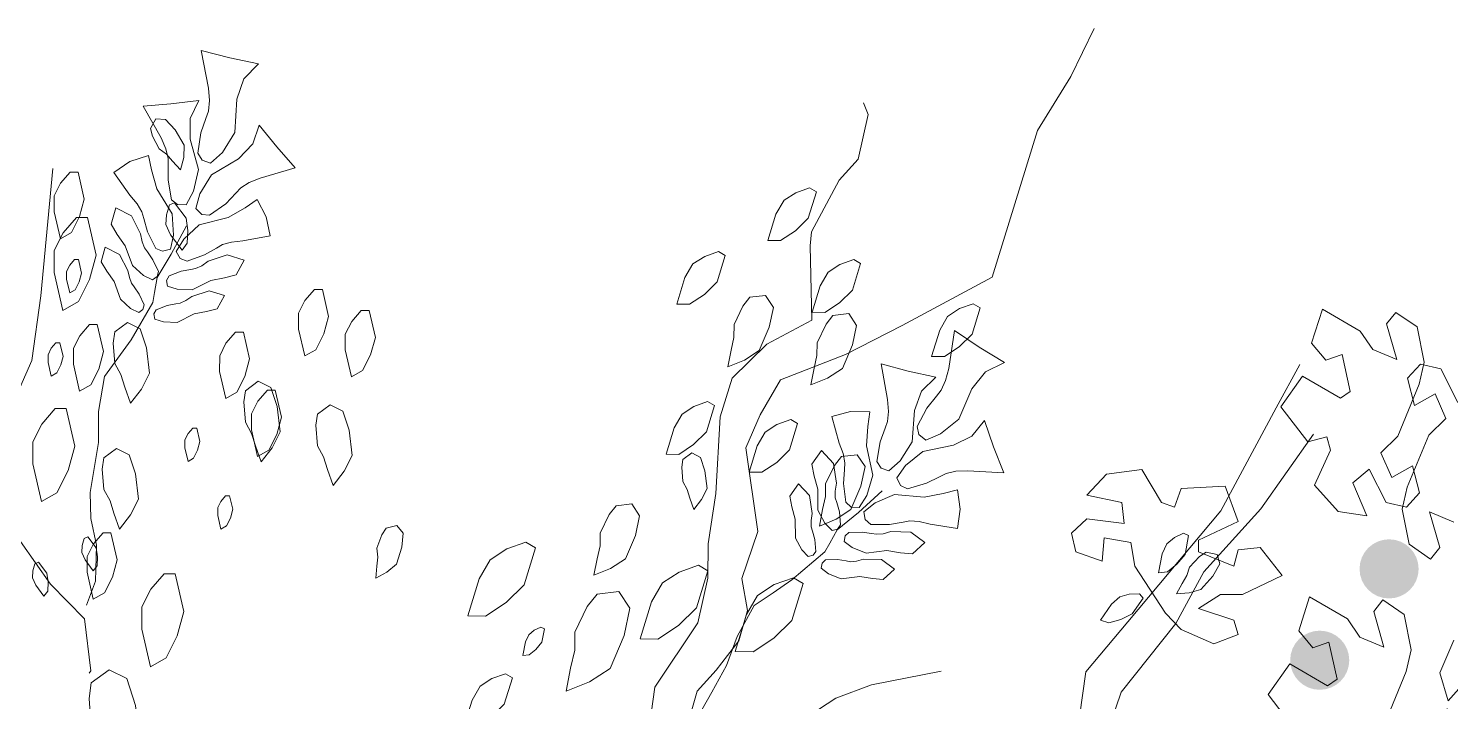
# Model space of a CAD drawing. Header units: millimetres. Extents: x 935 to 13922, y 3203 to 7816.
# Drawn here: x 4349.7 to 4463.3, y 5955.8 to 6009.5 of the extents above; entities that cross this region are included whole.
import ezdxf

# ---------------------------------------------------------------- set-up
doc = ezdxf.new("R2010")
doc.units = ezdxf.units.MM
doc.layers.add('ALBERI frutti - Fruit', color=7, linetype='Continuous', lineweight=5, true_color=0xfd8930)
doc.layers.add('FIORITURA - flower', color=7, linetype='Continuous', lineweight=5, true_color=0xeb00eb)
for name, color, linetype, lineweight in [('ALBERO - TREE', 96, 'Continuous', 5), ('ALBERO_rami', 33, 'Continuous', 5), ('PALMA_pianta - trees palm', 74, 'Continuous', 5)]:
    doc.layers.add(name, color=color, linetype=linetype, lineweight=lineweight)

msp = doc.modelspace()

# ---------------------------------------------------------------- hatches: boundary and pattern name
at = {"layer": 'ALBERI frutti - Fruit', "lineweight": 30}
h = msp.add_hatch(color=256, dxfattribs=at)
h.dxf.hatch_style = 1
edge = h.paths.add_edge_path()
edge.add_arc((4457.51, 5937.71), 2.36, 0, 360)
edge = h.paths.add_edge_path()
edge.add_arc((4447.58, 5937.87), 2.36, 0, 360)
edge = h.paths.add_edge_path()
edge.add_arc((4460.84, 5921.29), 2.36, 0, 360)
edge = h.paths.add_edge_path()
edge.add_arc((4462.36, 5910.5), 2.36, 0, 360)
edge = h.paths.add_edge_path()
edge.add_arc((4493.9, 5917.7), 2.36, 0, 360)
edge = h.paths.add_edge_path()
edge.add_arc((4497.56, 5922.03), 2.36, 0, 360)
edge = h.paths.add_edge_path()
edge.add_arc((4477.32, 5902.43), 2.36, 0, 360)
edge = h.paths.add_edge_path()
edge.add_arc((4484.15, 5887.97), 2.36, 0, 360)
edge = h.paths.add_edge_path()
edge.add_arc((4489.9, 5896.97), 2.36, 0, 360)
edge = h.paths.add_edge_path()
edge.add_arc((4490.53, 5906.01), 2.36, 0, 360)
edge = h.paths.add_edge_path()
edge.add_arc((4537.43, 5916.53), 2.36, 0, 360)
edge = h.paths.add_edge_path()
edge.add_arc((4543.48, 5904.68), 2.36, 0, 360)
edge = h.paths.add_edge_path()
edge.add_arc((4548.46, 5913.84), 2.36, 0, 360)
edge = h.paths.add_edge_path()
edge.add_arc((4549.29, 5922.57), 2.36, 0, 360)
edge = h.paths.add_edge_path()
edge.add_arc((4538.29, 5924.17), 2.36, 0, 360)
edge = h.paths.add_edge_path()
edge.add_arc((4555.73, 5932.23), 2.36, 0, 360)
edge = h.paths.add_edge_path()
edge.add_arc((4541.27, 5934.05), 2.36, 0, 360)
edge = h.paths.add_edge_path()
edge.add_arc((4528.5, 5932.53), 2.36, 0, 360)
edge = h.paths.add_edge_path()
edge.add_arc((4508.74, 5942.26), 2.36, 0, 360)
edge = h.paths.add_edge_path()
edge.add_arc((4513.39, 5947.45), 2.36, 0, 360)
edge = h.paths.add_edge_path()
edge.add_arc((4538.59, 5957.59), 2.36, 0, 360)
edge = h.paths.add_edge_path()
edge.add_arc((4545.97, 5967.85), 2.36, 0, 360)
edge = h.paths.add_edge_path()
edge.add_arc((4538.2, 5961.99), 2.36, 0, 360)
edge = h.paths.add_edge_path()
edge.add_arc((4524.97, 5963.27), 2.36, 0, 360)
edge = h.paths.add_edge_path()
edge.add_arc((4518.11, 5983.9), 2.36, 0, 360)
edge = h.paths.add_edge_path()
edge.add_arc((4522.42, 5980.53), 2.36, 0, 360)
edge = h.paths.add_edge_path()
edge.add_arc((4528.55, 5974.32), 2.36, 0, 360)
edge = h.paths.add_edge_path()
edge.add_arc((4539.56, 5975.84), 2.36, 0, 360)
edge = h.paths.add_edge_path()
edge.add_arc((4488.42, 5970.58), 2.36, 0, 360)
edge = h.paths.add_edge_path()
edge.add_arc((4494.17, 5959.22), 2.36, 0, 360)
edge = h.paths.add_edge_path()
edge.add_arc((4499.72, 5946.97), 2.36, 0, 360)
edge = h.paths.add_edge_path()
edge.add_arc((4512.76, 5957.77), 2.36, 0, 360)
edge = h.paths.add_edge_path()
edge.add_arc((4483.59, 5933.83), 2.36, 0, 360)
edge = h.paths.add_edge_path()
edge.add_arc((4495.33, 5936.91), 2.36, 0, 360)
edge = h.paths.add_edge_path()
edge.add_arc((4506.17, 5920.1), 2.36, 0, 360)
edge = h.paths.add_edge_path()
edge.add_arc((4506.98, 5903.07), 2.36, 0, 360)
edge = h.paths.add_edge_path()
edge.add_arc((4512.15, 5894.41), 2.36, 0, 360)
edge = h.paths.add_edge_path()
edge.add_arc((4525.4, 5891.51), 2.36, 0, 360)
edge = h.paths.add_edge_path()
edge.add_arc((4512.91, 5881.78), 2.36, 0, 360)
edge = h.paths.add_edge_path()
edge.add_arc((4501.47, 5895.1), 2.36, 0, 360)
edge = h.paths.add_edge_path()
edge.add_arc((4499.71, 5884.91), 2.36, 0, 360)
edge = h.paths.add_edge_path()
edge.add_arc((4469.35, 5932.25), 2.36, 0, 360)
edge = h.paths.add_edge_path()
edge.add_arc((4511.37, 5933.86), 2.36, 0, 360)
edge = h.paths.add_edge_path()
edge.add_arc((4527.95, 5920.35), 2.36, 0, 360)
edge = h.paths.add_edge_path()
edge.add_arc((4458.35, 5966.42), 2.36, 0, 360)
edge = h.paths.add_edge_path()
edge.add_arc((4452.81, 5959.13), 2.36, 0, 360)
edge = h.paths.add_edge_path()
edge.add_arc((4474.71, 5956.82), 2.36, 0, 360)
edge = h.paths.add_edge_path()
edge.add_arc((4472.66, 5973.03), 2.36, 0, 360)
edge = h.paths.add_edge_path()
edge.add_arc((4491.09, 5983.29), 2.36, 0, 360)
edge = h.paths.add_edge_path()
edge.add_arc((4454.94, 5905.98), 2.36, 0, 360)

# ---------------------------------------------------------------- linework, layer by layer
at = {"layer": 'ALBERO - TREE', "lineweight": 9}
for points in [[(4460.59, 5985.73), (4461.15, 5982.92), (4460.76, 5981.16), (4459.06, 5977.01), (4457.69, 5975.67), (4458.57, 5973.72), (4460.21, 5974.64), (4460.78, 5972.48), (4459.74, 5971.34), (4458.12, 5971.72), (4458.12, 5971.72), (4456.75, 5974.38), (4455.45, 5973.29), (4456.57, 5970.65), (4454.28, 5971), (4452.39, 5973.11), (4453.67, 5975.89), (4453.39, 5976.97), (4451.85, 5976.56), (4451.85, 5976.56), (4449.71, 5979.35), (4451.44, 5981.8), (4454.47, 5980.05), (4455.24, 5980.58), (4454.59, 5983.53), (4453.3, 5983.08), (4452.16, 5984.42), (4453.03, 5987.14), (4456.05, 5985.38), (4457.04, 5983.93), (4458.96, 5983.12), (4458.15, 5985.97), (4458.89, 5986.89)], [(4444.36, 5960.44), (4441.73, 5961.57), (4440.5, 5962.88), (4438.04, 5966.63), (4437.71, 5968.52), (4435.6, 5968.9), (4435.43, 5967.03), (4433.32, 5967.78), (4432.98, 5969.28), (4434.2, 5970.41), (4434.2, 5970.41), (4437.18, 5970.03), (4437.01, 5971.72), (4434.21, 5972.29), (4435.79, 5973.97), (4438.59, 5974.35), (4440.17, 5971.71), (4441.22, 5971.34), (4441.74, 5972.84), (4441.74, 5972.84), (4445.25, 5973.02), (4446.3, 5970.21), (4443.14, 5968.71), (4443.14, 5967.77), (4445.94, 5966.64), (4446.3, 5967.95), (4448.05, 5968.13), (4449.8, 5965.88), (4446.64, 5964.38), (4444.89, 5964.38), (4443.14, 5963.26), (4445.94, 5962.32), (4446.29, 5961.19)]]:
    msp.add_lwpolyline(points, close=True, dxfattribs=at)
for points in [[(4463.51, 5970.16), (4461.59, 5970.97), (4462.39, 5968.13), (4461.65, 5967.2), (4459.95, 5968.38), (4459.4, 5971.18), (4459.8, 5972.94), (4461.52, 5977.08), (4462.89, 5978.42), (4462.02, 5980.38), (4460.37, 5979.46), (4459.81, 5981.63), (4460.86, 5982.76), (4462.48, 5982.38), (4462.48, 5982.38), (4463.84, 5979.7)], [(4450.81, 5953.61), (4448.68, 5956.4), (4450.41, 5958.85), (4453.43, 5957.1), (4454.21, 5957.63), (4453.55, 5960.58), (4452.27, 5960.13), (4451.13, 5961.47), (4452, 5964.19), (4455.02, 5962.43), (4456.01, 5960.98), (4457.93, 5960.18), (4457.12, 5963.02), (4457.85, 5963.95), (4459.56, 5962.78), (4460.12, 5959.97), (4459.72, 5958.22), (4458.02, 5954.07)], [(4464.97, 5958.02), (4463.06, 5955.9), (4462.41, 5958.12), (4463.51, 5960.72)]]:
    msp.add_lwpolyline(points, dxfattribs=at)
at = {"layer": 'ALBERO_rami', "linetype": 'Continuous'}
for points in [[(4422.57, 5958.26), (4417.01, 5957.18), (4414.17, 5956.09), (4412, 5954.7), (4408.33, 5954.36), (4403.13, 5952.34), (4402.19, 5951.98), (4402.4, 5954.23), (4403.09, 5956.67), (4404.61, 5958.35), (4406.42, 5960.68), (4407.1, 5963.11), (4406.66, 5965.66), (4407.92, 5969.4), (4406.96, 5976.08), (4408.12, 5978.7), (4409.74, 5981.51), (4414.94, 5983.52), (4419.47, 5985.83), (4426.66, 5989.7), (4430.26, 6001.41), (4432.94, 6005.71), (4434.8, 6009.54)], [(4398.99, 5951.82), (4399.7, 5956.99), (4403.14, 5962.12), (4403.93, 5965.68), (4403.96, 5968.41), (4404.57, 5972.44), (4404.92, 5978.55), (4405.89, 5981.64), (4408.65, 5984.34), (4412.24, 5986.28), (4412.11, 5992.2), (4412.22, 5993.32), (4414.43, 5997.44), (4415.95, 5999.11), (4416.74, 6002.68), (4416.37, 6003.62)], [(4354.51, 5958.1), (4354.66, 5958.29), (4354.14, 5962.43), (4351.44, 5965.19), (4347.83, 5970.3), (4347.05, 5976.51), (4349.94, 5983.06), (4350.65, 5988.22), (4351.08, 5992.73), (4351.61, 5998.36)], [(4354.3, 5963.52), (4355.04, 5965.45), (4355.11, 5968.31), (4354.65, 5970.44), (4354.59, 5972.51), (4354.86, 5974.11), (4355.26, 5976.5), (4355.27, 5978.97), (4355.74, 5981.76), (4356.81, 5983.23), (4357.87, 5984.69), (4359.61, 5987.68), (4359.75, 5988.48), (4359.95, 5989.68), (4361.08, 5991.54), (4362.29, 5993.8)], [(4403.91, 5926.93), (4400.08, 5920.01), (4399.47, 5915.98), (4400.2, 5914.09), (4399.41, 5910.52), (4404.89, 5913.19), (4407.83, 5915.42), (4409.83, 5917.28), (4414.07, 5918.93), (4415.7, 5921.73), (4417.88, 5923.12), (4424.02, 5925.5), (4426.3, 5928.01), (4427.64, 5930.16), (4429.19, 5934.56), (4429.98, 5938.13), (4432.11, 5943.84), (4434.14, 5958.2), (4437.48, 5962.2), (4444.9, 5971.06), (4449.32, 5979.28), (4451.23, 5982.74)], [(4452.3, 5977.18), (4448.1, 5971.21), (4443.54, 5966.18), (4441.33, 5962.07), (4436.95, 5956.57), (4435.68, 5952.82), (4435.37, 5949.44), (4435.13, 5944.46), (4435.28, 5941.27), (4432.89, 5937.63), (4431.05, 5932.57), (4430.37, 5930.13), (4430.15, 5927.88), (4433.46, 5929.16), (4437.71, 5930.81), (4441.48, 5932.28), (4443.95, 5934.32), (4450.19, 5937.83), (4452.19, 5939.68), (4454.29, 5942.67), (4455.92, 5945.47), (4458.31, 5949.11), (4461.82, 5952.65), (4462.98, 5955.27)], [(4400.19, 5946.78), (4401.53, 5948.36), (4402.56, 5951.03), (4402.84, 5953.19), (4403.47, 5955.16), (4404.26, 5956.57), (4405.44, 5958.7), (4406.27, 5961.02), (4407.65, 5963.49), (4409.15, 5964.52), (4410.65, 5965.54), (4413.28, 5967.78), (4413.68, 5968.48), (4414.27, 5969.54), (4415.96, 5970.92), (4417.86, 5972.65)]]:
    msp.add_lwpolyline(points, dxfattribs=at)
at = {"layer": 'FIORITURA - flower', "color": 232, "linetype": 'Continuous', "true_color": 0xe00070}
for points in [[(4364.04, 6004.79), (4364.12, 6003.79), (4364.05, 6002.95), (4363.84, 6002.37), (4363.44, 6001.22), (4363.19, 5999.58), (4363.54, 5999.03), (4364.21, 5998.79), (4365.16, 5999.65), (4366.15, 6001.25), (4366.31, 6003.89), (4366.88, 6005.52), (4368.06, 6006.73), (4365.75, 6007.21), (4363.47, 6007.79), (4364.04, 6004.79)], [(4360.27, 6000.81), (4360.65, 5999.94), (4360.84, 5999.17), (4360.84, 5998.59), (4360.83, 5997.43), (4361.11, 5995.88), (4361.59, 5995.49), (4362.27, 5995.48), (4362.85, 5996.55), (4363.25, 5998.28), (4362.59, 6000.71), (4362.59, 6002.35), (4363.28, 6003.8), (4361.05, 6003.52), (4358.83, 6003.34), (4360.27, 6000.81)], [(4368.19, 5997.6), (4367.31, 5997.24), (4366.63, 5996.82), (4366.23, 5996.4), (4365.43, 5995.56), (4364.14, 5994.65), (4363.53, 5994.7), (4363.04, 5995.17), (4363.36, 5996.34), (4364.28, 5997.87), (4366.45, 5999.14), (4367.59, 6000.33), (4368.1, 6001.84), (4369.51, 6000.09), (4370.98, 5998.42), (4368.19, 5997.6)], [(4357.78, 5996.25), (4358.36, 5995.56), (4358.74, 5994.9), (4358.89, 5994.37), (4359.19, 5993.32), (4359.85, 5991.98), (4360.39, 5991.76), (4361.01, 5991.93), (4361.26, 5993.05), (4361.16, 5994.74), (4359.92, 5996.76), (4359.49, 5998.26), (4359.25, 5999.42), (4357.78, 5998.92), (4356.5, 5998.06), (4357.78, 5996.25)], [(4358.63, 5993.16), (4358.76, 5992.53), (4358.95, 5992.04), (4359.18, 5991.72), (4359.62, 5991.09), (4360.06, 5990.14), (4359.95, 5989.74), (4359.58, 5989.48), (4358.85, 5989.83), (4357.97, 5990.63), (4357.41, 5992.21), (4356.77, 5993.1), (4356.28, 5993.93), (4356.64, 5995.22), (4357.9, 5994.58), (4358.63, 5993.16)], [(4366.79, 5992.6), (4365.9, 5992.5), (4365.17, 5992.3), (4364.69, 5992.02), (4363.74, 5991.47), (4362.34, 5990.98), (4361.79, 5991.19), (4361.47, 5991.75), (4362.07, 5992.72), (4363.31, 5993.87), (4365.62, 5994.46), (4366.97, 5995.23), (4367.95, 5995.89), (4368.65, 5994.52), (4368.97, 5993), (4366.79, 5992.6)], [(4357.62, 5990.23), (4357.73, 5989.66), (4357.91, 5989.21), (4358.11, 5988.92), (4358.52, 5988.35), (4358.92, 5987.48), (4358.81, 5987.12), (4358.48, 5986.88), (4357.82, 5987.21), (4357.02, 5987.93), (4356.51, 5989.36), (4355.93, 5990.18), (4355.48, 5990.93), (4355.8, 5992.1), (4356.95, 5991.52), (4357.62, 5990.23)], [(4364.03, 5990.97), (4363.51, 5990.61), (4363.02, 5990.39), (4362.64, 5990.32), (4361.88, 5990.17), (4360.9, 5989.8), (4360.71, 5989.43), (4360.79, 5988.99), (4361.56, 5988.74), (4362.75, 5988.7), (4364.25, 5989.44), (4365.33, 5989.64), (4366.25, 5989.89), (4366.9, 5991.06), (4365.55, 5991.47), (4364.03, 5990.97)], [(4362.72, 5988.16), (4362.24, 5987.83), (4361.8, 5987.63), (4361.45, 5987.57), (4360.76, 5987.44), (4359.87, 5987.09), (4359.7, 5986.76), (4359.77, 5986.36), (4360.47, 5986.13), (4361.55, 5986.09), (4362.92, 5986.77), (4363.9, 5986.95), (4364.74, 5987.18), (4365.32, 5988.24), (4364.1, 5988.62), (4362.72, 5988.16)], [(4423.19, 5982.41), (4422.93, 5981.44), (4422.58, 5980.68), (4422.19, 5980.2), (4421.43, 5979.25), (4420.65, 5977.79), (4420.79, 5977.15), (4421.34, 5976.7), (4422.52, 5977.2), (4423.99, 5978.37), (4425.02, 5980.8), (4426.11, 5982.15), (4427.62, 5982.89), (4425.61, 5984.12), (4423.65, 5985.43), (4423.19, 5982.41)], [(4418.3, 5979.93), (4418.37, 5978.98), (4418.29, 5978.19), (4418.09, 5977.64), (4417.7, 5976.55), (4417.44, 5974.99), (4417.77, 5974.47), (4418.4, 5974.24), (4419.31, 5975.04), (4420.26, 5976.55), (4420.45, 5979.05), (4421.01, 5980.6), (4422.14, 5981.73), (4419.95, 5982.21), (4417.79, 5982.79), (4418.3, 5979.93)], [(4414.43, 5976.46), (4414.74, 5975.62), (4414.88, 5974.87), (4414.84, 5974.32), (4414.77, 5973.23), (4414.95, 5971.75), (4415.39, 5971.35), (4416.03, 5971.31), (4416.64, 5972.28), (4417.11, 5973.9), (4416.62, 5976.23), (4416.72, 5977.78), (4416.87, 5978.95), (4415.33, 5978.98), (4413.83, 5978.59), (4414.43, 5976.46)], [(4424.69, 5974.25), (4423.74, 5974.21), (4422.96, 5974.03), (4422.44, 5973.77), (4421.4, 5973.25), (4419.89, 5972.82), (4419.33, 5973.08), (4419.02, 5973.68), (4419.72, 5974.68), (4421.1, 5975.8), (4423.56, 5976.28), (4425.03, 5977.02), (4426.03, 5978.27), (4426.76, 5976.16), (4427.59, 5974.08), (4424.69, 5974.25)], [(4414.2, 5973.26), (4414.11, 5972.63), (4414.12, 5972.1), (4414.23, 5971.73), (4414.44, 5970.98), (4414.53, 5969.94), (4414.29, 5969.6), (4413.86, 5969.48), (4413.29, 5970.06), (4412.73, 5971.1), (4412.73, 5972.78), (4412.43, 5973.83), (4412.24, 5974.78), (4413.01, 5975.87), (4413.98, 5974.84), (4414.2, 5973.26)], [(4412.26, 5970.84), (4412.18, 5970.27), (4412.19, 5969.78), (4412.29, 5969.44), (4412.48, 5968.77), (4412.56, 5967.82), (4412.35, 5967.51), (4411.95, 5967.4), (4411.44, 5967.93), (4410.93, 5968.88), (4410.92, 5970.4), (4410.65, 5971.36), (4410.48, 5972.22), (4411.18, 5973.21), (4412.06, 5972.28), (4412.26, 5970.84)], [(4421.7, 5970), (4420.82, 5970.21), (4420.07, 5970.26), (4419.53, 5970.16), (4418.45, 5969.96), (4416.96, 5969.97), (4416.51, 5970.35), (4416.4, 5970.98), (4417.29, 5971.7), (4418.84, 5972.36), (4421.21, 5972.15), (4422.74, 5972.43), (4423.89, 5972.72), (4424.09, 5971.19), (4423.89, 5969.65), (4421.7, 5970)], [(4418.55, 5969.39), (4417.93, 5969.23), (4417.4, 5969.18), (4417.02, 5969.24), (4416.26, 5969.36), (4415.21, 5969.33), (4414.9, 5969.06), (4414.83, 5968.61), (4415.47, 5968.12), (4416.58, 5967.68), (4418.24, 5967.88), (4419.33, 5967.7), (4420.28, 5967.63), (4421.28, 5968.52), (4420.15, 5969.36), (4418.55, 5969.39)], [(4416.37, 5967.19), (4415.81, 5967.04), (4415.33, 5966.99), (4414.98, 5967.05), (4414.29, 5967.16), (4413.33, 5967.13), (4413.06, 5966.88), (4412.99, 5966.47), (4413.57, 5966.03), (4414.58, 5965.63), (4416.09, 5965.81), (4417.08, 5965.65), (4417.95, 5965.58), (4418.85, 5966.39), (4417.82, 5967.16), (4416.37, 5967.19)]]:
    msp.add_lwpolyline(points, dxfattribs=at)
at = {"layer": 'PALMA_pianta - trees palm', "color": 95}
for points in [[(4360.7, 5999.51), (4360.12, 5999.94), (4359.58, 6000.95), (4359.41, 6001.56), (4359.84, 6002.33), (4360.63, 6002.29), (4361.39, 6001.46), (4362.12, 6000.24), (4362.07, 5999.25), (4361.82, 5998.27), (4361.18, 5998.96)], [(4352.22, 5992.77), (4351.72, 5994.92), (4351.73, 5996.18), (4352.23, 5997.19), (4353, 5998.07), (4353.63, 5998.07), (4354.12, 5995.92), (4353.74, 5994.53), (4353.1, 5993.27)], [(4408.74, 5992.63), (4409.38, 5994.73), (4410.02, 5995.83), (4410.96, 5996.44), (4412.06, 5996.83), (4412.61, 5996.51), (4411.96, 5994.4), (4410.94, 5993.39), (4409.75, 5992.62)], [(4361.94, 5991.85), (4361.01, 5993.08), (4360.65, 5993.89), (4360.69, 5994.68), (4360.93, 5995.46), (4361.33, 5995.64), (4362.26, 5994.41), (4362.41, 5993.41), (4362.36, 5992.42)], [(4352.42, 5987.05), (4351.72, 5990.06), (4351.73, 5991.82), (4352.44, 5993.23), (4353.51, 5994.47), (4354.39, 5994.46), (4355.09, 5991.46), (4354.55, 5989.51), (4353.66, 5987.75)], [(4352.97, 5988.45), (4352.72, 5989.53), (4352.72, 5990.16), (4352.97, 5990.66), (4353.35, 5991.1), (4353.67, 5991.1), (4353.92, 5990.03), (4353.73, 5989.33), (4353.41, 5988.7)], [(4401.46, 5987.55), (4402.11, 5989.66), (4402.74, 5990.75), (4403.69, 5991.36), (4404.79, 5991.75), (4405.33, 5991.43), (4404.69, 5989.32), (4403.66, 5988.31), (4402.48, 5987.54)], [(4412.26, 5986.9), (4412.91, 5989), (4413.54, 5990.1), (4414.49, 5990.71), (4415.59, 5991.1), (4416.13, 5990.78), (4415.49, 5988.67), (4414.46, 5987.66), (4413.28, 5986.89)], [(4371.74, 5983.41), (4371.24, 5985.56), (4371.25, 5986.82), (4371.75, 5987.83), (4372.52, 5988.71), (4373.15, 5988.71), (4373.64, 5986.56), (4373.26, 5985.17), (4372.62, 5983.91)], [(4406.02, 5984.89), (4406.03, 5985.91), (4406.74, 5987.39), (4407.3, 5988.09), (4408.55, 5988.23), (4409.17, 5987.29), (4408.84, 5985.72), (4408.04, 5983.85), (4406.86, 5983.08), (4405.53, 5982.54), (4405.79, 5983.86)], [(4421.81, 5983.37), (4422.46, 5985.48), (4423.09, 5986.57), (4424.04, 5987.19), (4425.14, 5987.57), (4425.68, 5987.25), (4425.04, 5985.14), (4424.01, 5984.13), (4422.83, 5983.36)], [(4375.47, 5981.74), (4374.97, 5983.89), (4374.98, 5985.15), (4375.49, 5986.16), (4376.25, 5987.04), (4376.88, 5987.04), (4377.38, 5984.89), (4376.99, 5983.5), (4376.36, 5982.24)], [(4412.65, 5983.45), (4412.66, 5984.47), (4413.38, 5985.95), (4413.93, 5986.65), (4415.19, 5986.8), (4415.8, 5985.85), (4415.48, 5984.29), (4414.68, 5982.41), (4413.5, 5981.64), (4412.16, 5981.11), (4412.42, 5982.43)], [(4353.76, 5980.61), (4353.27, 5982.76), (4353.27, 5984.02), (4353.78, 5985.03), (4354.54, 5985.91), (4355.17, 5985.91), (4355.67, 5983.76), (4355.29, 5982.37), (4354.65, 5981.11)], [(4357.06, 5981.92), (4356.56, 5982.8), (4356.44, 5984.44), (4356.57, 5985.33), (4357.58, 5986.08), (4358.59, 5985.57), (4359.09, 5984.05), (4359.34, 5982.03), (4358.7, 5980.77), (4357.81, 5979.64), (4357.37, 5980.91)], [(4365.44, 5980.02), (4364.94, 5982.17), (4364.95, 5983.43), (4365.45, 5984.44), (4366.22, 5985.32), (4366.85, 5985.32), (4367.34, 5983.17), (4366.96, 5981.78), (4366.32, 5980.52)], [(4351.49, 5981.81), (4351.24, 5982.88), (4351.24, 5983.51), (4351.49, 5984.02), (4351.87, 5984.46), (4352.19, 5984.46), (4352.44, 5983.38), (4352.25, 5982.69), (4351.93, 5982.06)], [(4367.5, 5977.23), (4367, 5978.12), (4366.88, 5979.76), (4367.01, 5980.64), (4368.02, 5981.4), (4369.03, 5980.89), (4369.53, 5979.37), (4369.77, 5977.35), (4369.14, 5976.09), (4368.25, 5974.96), (4367.81, 5976.23)], [(4367.98, 5975.38), (4367.48, 5977.52), (4367.49, 5978.79), (4368, 5979.79), (4368.76, 5980.67), (4369.39, 5980.67), (4369.88, 5978.52), (4369.5, 5977.14), (4368.86, 5975.88)], [(4373.25, 5975.35), (4372.75, 5976.24), (4372.63, 5977.88), (4372.76, 5978.76), (4373.77, 5979.51), (4374.78, 5979), (4375.28, 5977.49), (4375.53, 5975.47), (4374.89, 5974.21), (4374, 5973.07), (4373.56, 5974.35)], [(4400.6, 5975.57), (4401.25, 5977.68), (4401.88, 5978.77), (4402.83, 5979.39), (4403.92, 5979.77), (4404.47, 5979.46), (4403.83, 5977.35), (4402.8, 5976.34), (4401.62, 5975.56)], [(4350.71, 5971.79), (4350.01, 5974.8), (4350.02, 5976.57), (4350.73, 5977.98), (4351.8, 5979.21), (4352.68, 5979.21), (4353.37, 5976.2), (4352.84, 5974.26), (4351.95, 5972.49)], [(4407.24, 5974.14), (4407.88, 5976.25), (4408.52, 5977.34), (4409.46, 5977.95), (4410.56, 5978.34), (4411.11, 5978.02), (4410.46, 5975.91), (4409.44, 5974.9), (4408.25, 5974.13)], [(4362.42, 5975), (4362.17, 5976.08), (4362.17, 5976.71), (4362.42, 5977.21), (4362.8, 5977.65), (4363.12, 5977.65), (4363.37, 5976.58), (4363.18, 5975.88), (4362.86, 5975.25)], [(4356.19, 5971.86), (4355.69, 5972.75), (4355.57, 5974.39), (4355.7, 5975.27), (4356.71, 5976.02), (4357.72, 5975.51), (4358.22, 5974), (4358.46, 5971.98), (4357.83, 5970.72), (4356.94, 5969.58), (4356.5, 5970.86)], [(4402.28, 5972.76), (4401.93, 5973.38), (4401.85, 5974.53), (4401.94, 5975.14), (4402.65, 5975.67), (4403.36, 5975.32), (4403.7, 5974.25), (4403.88, 5972.84), (4403.43, 5971.96), (4402.81, 5971.16), (4402.5, 5972.06)], [(4413.33, 5972.19), (4413.34, 5973.2), (4414.06, 5974.68), (4414.61, 5975.38), (4415.87, 5975.53), (4416.49, 5974.59), (4416.16, 5973.02), (4415.36, 5971.15), (4414.18, 5970.38), (4412.85, 5969.84), (4413.1, 5971.16)], [(4365.04, 5969.6), (4364.79, 5970.68), (4364.79, 5971.31), (4365.04, 5971.81), (4365.42, 5972.25), (4365.74, 5972.25), (4365.99, 5971.18), (4365.8, 5970.48), (4365.48, 5969.85)], [(4395.33, 5968.26), (4395.34, 5969.27), (4396.05, 5970.76), (4396.61, 5971.46), (4397.86, 5971.6), (4398.48, 5970.66), (4398.15, 5969.09), (4397.35, 5967.22), (4396.17, 5966.45), (4394.84, 5965.91), (4395.1, 5967.23)], [(4354.85, 5964), (4354.36, 5966.15), (4354.36, 5967.41), (4354.87, 5968.42), (4355.63, 5969.3), (4356.26, 5969.3), (4356.76, 5967.15), (4356.38, 5965.76), (4355.74, 5964.5)], [(4377.58, 5967.36), (4377.51, 5968.07), (4377.9, 5969.15), (4378.24, 5969.68), (4379.1, 5969.88), (4379.6, 5969.26), (4379.49, 5968.15), (4379.07, 5966.79), (4378.3, 5966.16), (4377.41, 5965.69), (4377.5, 5966.63)], [(4439.93, 5966.11), (4440.22, 5967.62), (4440.59, 5968.43), (4441.2, 5968.93), (4441.94, 5969.27), (4442.34, 5969.09), (4442.05, 5967.58), (4441.4, 5966.8), (4440.64, 5966.18)], [(4354.85, 5966.27), (4354.19, 5967.15), (4353.93, 5967.72), (4353.96, 5968.29), (4354.13, 5968.84), (4354.42, 5968.97), (4355.08, 5968.09), (4355.19, 5967.38), (4355.15, 5966.67)], [(4384.76, 5962.67), (4385.66, 5965.62), (4386.55, 5967.15), (4387.87, 5968.01), (4389.41, 5968.55), (4390.18, 5968.1), (4389.27, 5965.15), (4387.84, 5963.74), (4386.18, 5962.65)], [(4350.91, 5964.24), (4350.25, 5965.12), (4350, 5965.7), (4350.02, 5966.26), (4350.19, 5966.82), (4350.48, 5966.95), (4351.14, 5966.07), (4351.25, 5965.35), (4351.22, 5964.65)], [(4442.2, 5965.89), (4442.42, 5966.57), (4443.22, 5967.4), (4443.74, 5967.75), (4444.61, 5967.57), (4444.82, 5966.81), (4444.26, 5965.84), (4443.32, 5964.77), (4442.37, 5964.51), (4441.37, 5964.44), (4441.82, 5965.26)], [(4359.42, 5958.61), (4358.72, 5961.62), (4358.73, 5963.38), (4359.44, 5964.8), (4360.51, 5966.03), (4361.39, 5966.02), (4362.09, 5963.02), (4361.55, 5961.07), (4360.66, 5959.31)], [(4398.52, 5960.83), (4399.43, 5963.78), (4400.32, 5965.31), (4401.64, 5966.17), (4403.18, 5966.71), (4403.94, 5966.26), (4403.04, 5963.31), (4401.6, 5961.9), (4399.95, 5960.82)], [(4406.12, 5959.82), (4407.02, 5962.77), (4407.91, 5964.3), (4409.23, 5965.17), (4410.77, 5965.7), (4411.54, 5965.26), (4410.64, 5962.3), (4409.2, 5960.89), (4407.55, 5959.81)], [(4393.3, 5959.93), (4393.31, 5961.36), (4394.31, 5963.43), (4395.09, 5964.41), (4396.84, 5964.62), (4397.71, 5963.29), (4397.25, 5961.1), (4396.13, 5958.48), (4394.48, 5957.4), (4392.61, 5956.65), (4392.97, 5958.5)], [(4435.29, 5962.34), (4436.18, 5963.61), (4436.84, 5964.2), (4437.6, 5964.41), (4438.41, 5964.42), (4438.71, 5964.09), (4437.82, 5962.83), (4436.92, 5962.38), (4435.97, 5962.12)], [(4389.16, 5959.51), (4389.37, 5960.59), (4389.63, 5961.17), (4390.06, 5961.52), (4390.59, 5961.77), (4390.88, 5961.64), (4390.67, 5960.56), (4390.21, 5960), (4389.66, 5959.56)], [(4355.38, 5952.54), (4354.68, 5953.78), (4354.51, 5956.08), (4354.69, 5957.32), (4356.11, 5958.37), (4357.52, 5957.66), (4358.22, 5955.53), (4358.56, 5952.71), (4357.67, 5950.94), (4356.43, 5949.36), (4355.81, 5951.14)], [(4384.46, 5953.85), (4385.1, 5955.95), (4385.74, 5957.05), (4386.68, 5957.66), (4387.78, 5958.05), (4388.33, 5957.73), (4387.68, 5955.62), (4386.66, 5954.61), (4385.48, 5953.84)]]:
    msp.add_lwpolyline(points, close=True, dxfattribs=at)

doc.saveas('drawing.dxf')
